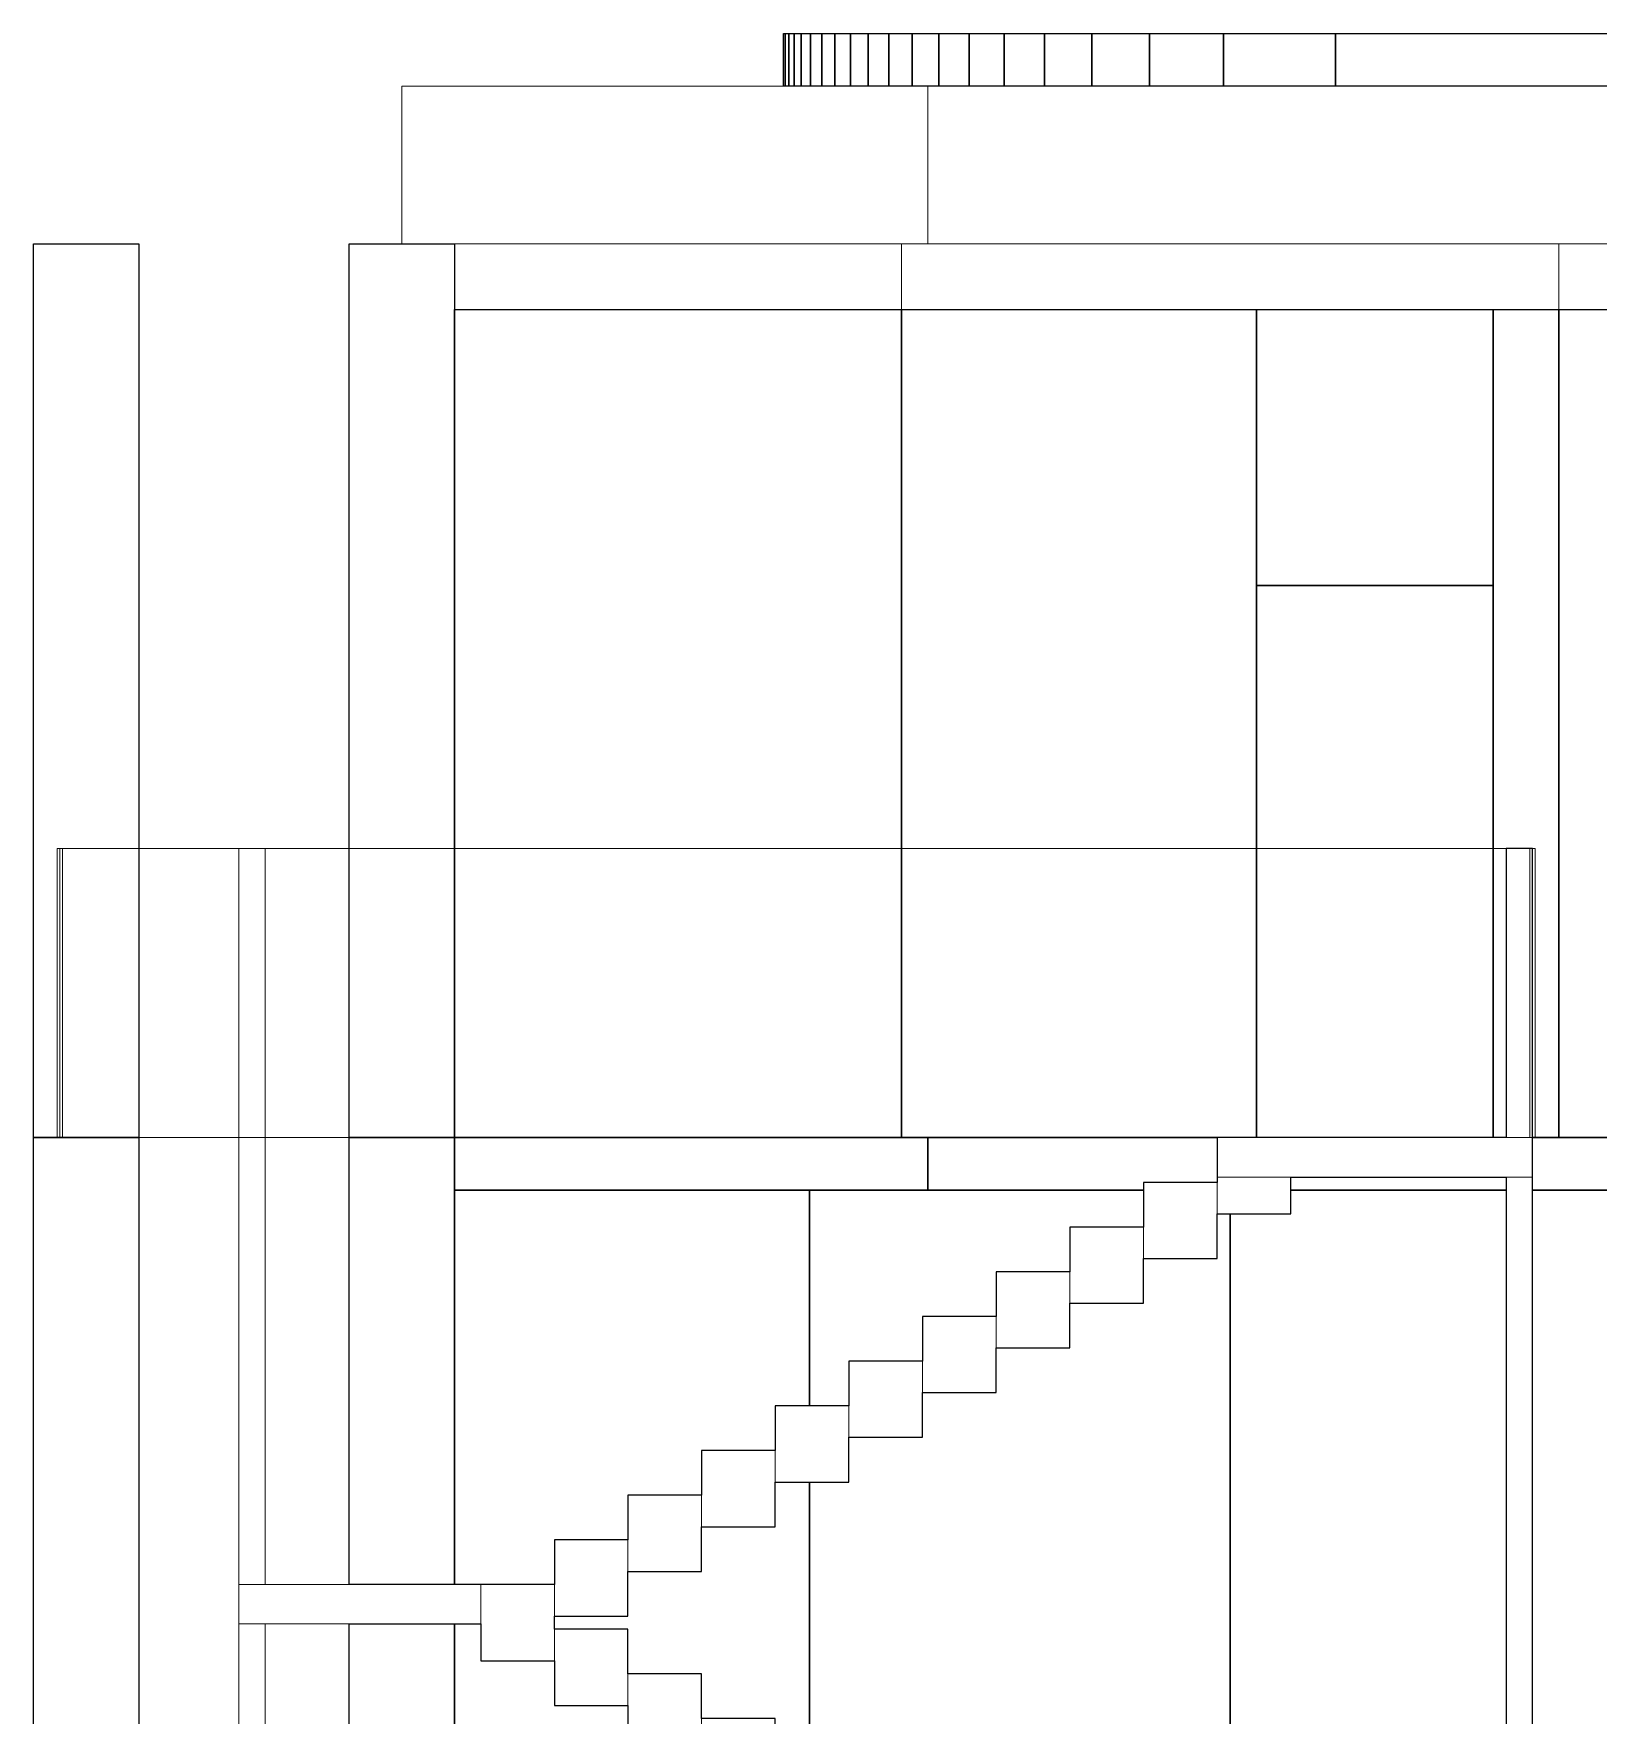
# Model space of a CAD drawing. Header units: millimetres. Extents: x -3142 to 174850, y -55234 to 83000.
# Drawn here: x 123300 to 129250, y -17548 to -11150 of the extents above; entities that cross this region are included whole.
import ezdxf

# ---------------------------------------------------------------- set-up
doc = ezdxf.new("R2010")
doc.units = ezdxf.units.MM
doc.layers.add('E-ELEV', color=7, linetype='Continuous', lineweight=25)
doc.layers.add('E-ELEV-FINE', color=8, linetype='Continuous', lineweight=13)

msp = doc.modelspace()

# ---------------------------------------------------------------- linework, layer by layer
at = {"layer": 'E-ELEV'}
for points in [[(126150.8, -11150), (126157.6, -11150), (126157.6, -11350), (126150.8, -11350), (126150.8, -11150)], [(126157.6, -11150), (126171.2, -11150), (126171.2, -11350), (126157.6, -11350), (126157.6, -11150)], [(126171.2, -11150), (126191.7, -11150), (126191.7, -11350), (126171.2, -11350), (126171.2, -11150)], [(126191.7, -11150), (126219.2, -11150), (126219.2, -11350), (126191.7, -11350), (126191.7, -11150)], [(126219.2, -11150), (126254.1, -11150), (126254.1, -11350), (126219.2, -11350), (126219.2, -11150)], [(126254.1, -11150), (126296.6, -11150), (126296.6, -11350), (126254.1, -11350), (126254.1, -11150)], [(126296.6, -11150), (126347, -11150), (126347, -11350), (126296.6, -11350), (126296.6, -11150)], [(126347, -11150), (126406, -11150), (126406, -11350), (126347, -11350), (126347, -11150)], [(126406, -11150), (126474, -11150), (126474, -11350), (126406, -11350), (126406, -11150)], [(126474, -11150), (126552, -11150), (126552, -11350), (126474, -11350), (126474, -11150)], [(126552, -11150), (126641, -11150), (126641, -11350), (126552, -11350), (126552, -11150)], [(126641, -11150), (126742.3, -11150), (126742.3, -11350), (126700, -11350), (126641, -11350), (126641, -11150)], [(126742.3, -11150), (126857.9, -11150), (126857.9, -11350), (126742.3, -11350), (126742.3, -11150)], [(126857.9, -11150), (126990.4, -11150), (126990.4, -11350), (126857.9, -11350), (126857.9, -11150)], [(126990.4, -11150), (127143.7, -11150), (127143.7, -11350), (126990.4, -11350), (126990.4, -11150)], [(127143.7, -11150), (127324.1, -11150), (127324.1, -11350), (127143.7, -11350), (127143.7, -11150)], [(127324.1, -11150), (127542.9, -11150), (127542.9, -11350), (127324.1, -11350), (127324.1, -11150)], [(127542.9, -11150), (127824.1, -11150), (127824.1, -11350), (127542.9, -11350), (127542.9, -11150)], [(127824.1, -11150), (128250, -11150), (128250, -11350), (127950, -11350), (127824.1, -11350), (127824.1, -11150)], [(128250, -11150), (129450, -11150), (129450, -11350), (129442, -11350), (128250, -11350), (128250, -11150)], [(123300, -11950), (123700, -11950), (123700, -15350), (123300, -15350), (123300, -11950)], [(124500, -11950), (124900, -11950), (124900, -15350), (124500, -15350), (124500, -11950)], [(126600, -12200), (126600, -15350), (124900, -15350), (124900, -12200), (126600, -12200)], [(127950, -15350), (127800, -15350), (126600, -15350), (126600, -12200), (127950, -12200), (127950, -13250), (127950, -15350)], [(128850, -13250), (127950, -13250), (127950, -12200), (128850, -12200), (128850, -13250)], [(128850, -12200), (129100, -12200), (129100, -15350), (129000, -15350), (129000, -14250), (128900, -14250), (128900, -15350), (128850, -15350), (128850, -12200)], [(129300, -15350), (129100, -15350), (129100, -12200), (129442, -12200)], [(128850, -15350), (128080, -15350), (127950, -15350), (127950, -13250), (128850, -13250), (128850, -15350)], [(123300, -15350), (123700, -15350), (123700, -18750), (123300, -18750), (123300, -15350)], [(124500, -15350), (124900, -15350), (124900, -17050), (124500, -17050), (124500, -15350)], [(126700, -15550), (124900, -15550), (124900, -15350), (126600, -15350), (126625, -15350), (126700, -15350), (126700, -15550)], [(127800, -15350), (127800, -15500), (127800, -15520), (127520, -15520), (127520, -15550), (126700, -15550), (126700, -15350), (126775, -15350), (126800, -15350), (127800, -15350)], [(129300, -15350), (129300, -15390), (129442, -15390), (129442, -15550), (129000, -15550), (129000, -15500), (129000, -15350), (129100, -15350), (129300, -15350)], [(128080, -15550), (128080, -15500), (128900, -15500), (128900, -15550), (128080, -15550)], [(126250, -16370), (126120, -16370), (126120, -16540), (125840, -16540), (125840, -16710), (125560, -16710), (125560, -16880), (125280, -16880), (125280, -17050), (125000, -17050), (124900, -17050), (124900, -15550), (126250, -15550), (126250, -16370)], [(127520, -15550), (127520, -15690), (127240, -15690), (127240, -15860), (126960, -15860), (126960, -16030), (126680, -16030), (126680, -16200), (126400, -16200), (126400, -16370), (126250, -16370), (126250, -15550), (126700, -15550), (127520, -15550)], [(128900, -15550), (128900, -18750), (128080, -18750), (127850, -18750), (127850, -15640), (128080, -15640), (128080, -15550), (128900, -15550)], [(129442, -18750), (129100, -18750), (129000, -18750), (129000, -15550), (129442, -15550)], [(126250, -17730), (126250, -16660), (126400, -16660), (126400, -16490), (126680, -16490), (126680, -16320), (126960, -16320), (126960, -16150), (127240, -16150), (127240, -15980), (127520, -15980), (127520, -15810), (127800, -15810), (127800, -15640), (127850, -15640), (127850, -18750)], [(126250, -17730), (126120, -17730), (126120, -17560), (125840, -17560), (125840, -17390), (125560, -17390), (125560, -17220), (125280, -17220), (125280, -17200), (125280, -17170), (125560, -17170), (125560, -17000), (125840, -17000), (125840, -16830), (126120, -16830), (126120, -16660), (126250, -16660), (126250, -17730)], [(124900, -18750), (124500, -18750), (124500, -17200), (124900, -17200), (124900, -18750)], [(126250, -18750), (124900, -18750), (124900, -17200), (125000, -17200), (125000, -17340), (125280, -17340), (125280, -17510), (125560, -17510), (125560, -17680), (125840, -17680), (125840, -17850), (126120, -17850), (126120, -18020), (126250, -18020), (126250, -18750)]]:
    msp.add_lwpolyline(points, dxfattribs=at)
at = {"layer": 'E-ELEV-FINE'}
for points in [[(126700, -11950), (126600, -11950), (126150, -11950), (124900, -11950), (124800, -11950), (124700, -11950), (124700, -11350), (126700, -11350), (126700, -11950)], [(126700, -11350), (129442, -11350), (129442, -11685), (129300, -11685), (129300, -11750), (129442, -11750), (129442, -11950), (129100, -11950), (128900, -11950), (127950, -11950), (126800, -11950), (126700, -11950), (126700, -11350)], [(126600, -11950), (126600, -12200), (124900, -12200), (124900, -11950), (126600, -11950)], [(126600, -11950), (129100, -11950), (129100, -12200), (128850, -12200), (127950, -12200), (126600, -12200), (126600, -11950)], [(129442, -11950), (129442, -12200), (129100, -12200), (129100, -11950), (129442, -11950)], [(123410, -15350), (123410, -14250), (123390, -14250), (123390, -15350), (123410, -15350)], [(129000, -15350), (129000, -14250), (123400, -14250), (123400, -15350), (129000, -15350)], [(124080, -14250), (124080, -15350), (123700, -15350), (123700, -14250), (124080, -14250)], [(124080, -14250), (124180, -14250), (124180, -17050), (124080, -17050), (124080, -14250)], [(124500, -14250), (124500, -15350), (124180, -15350), (124180, -14250), (124500, -14250)], [(128900, -14250), (129000, -14250), (129000, -15350), (128900, -15350), (128900, -14250)], [(129010, -15350), (129010, -14250), (128990, -14250), (128990, -15350), (129010, -15350)], [(127800, -15500), (127800, -15350), (129000, -15350), (129000, -15500), (127800, -15500)], [(127520, -15520), (127800, -15520), (127800, -15810), (127520, -15810), (127520, -15690), (127520, -15520)], [(128080, -15640), (127800, -15640), (127800, -15520), (127800, -15500), (128080, -15500), (128080, -15640)], [(129000, -18750), (128900, -18750), (128900, -15500), (129000, -15500), (129000, -18750)], [(127240, -15690), (127520, -15690), (127520, -15980), (127240, -15980), (127240, -15860), (127240, -15690)], [(126960, -15860), (127240, -15860), (127240, -16150), (126960, -16150), (126960, -16030), (126960, -15860)], [(126680, -16030), (126960, -16030), (126960, -16320), (126680, -16320), (126680, -16200), (126680, -16030)], [(126400, -16200), (126680, -16200), (126680, -16490), (126400, -16490), (126400, -16370), (126400, -16200)], [(126120, -16370), (126400, -16370), (126400, -16660), (126120, -16660), (126120, -16540), (126120, -16370)], [(125840, -16540), (126120, -16540), (126120, -16830), (125840, -16830), (125840, -16710), (125840, -16540)], [(125560, -16710), (125840, -16710), (125840, -17000), (125560, -17000), (125560, -16880), (125560, -16710)], [(125280, -16880), (125560, -16880), (125560, -17170), (125280, -17170), (125280, -17050), (125280, -16880)], [(124080, -17200), (124080, -17050), (125000, -17050), (125000, -17200), (124080, -17200)], [(125280, -17340), (125000, -17340), (125000, -17050), (125280, -17050), (125280, -17220), (125280, -17340)], [(124180, -20450), (124080, -20450), (124080, -17200), (124180, -17200), (124180, -20450)], [(125560, -17510), (125280, -17510), (125280, -17220), (125560, -17220), (125560, -17390), (125560, -17510)], [(125840, -17680), (125560, -17680), (125560, -17390), (125840, -17390), (125840, -17560), (125840, -17680)]]:
    msp.add_lwpolyline(points, dxfattribs=at)

doc.saveas('drawing.dxf')
